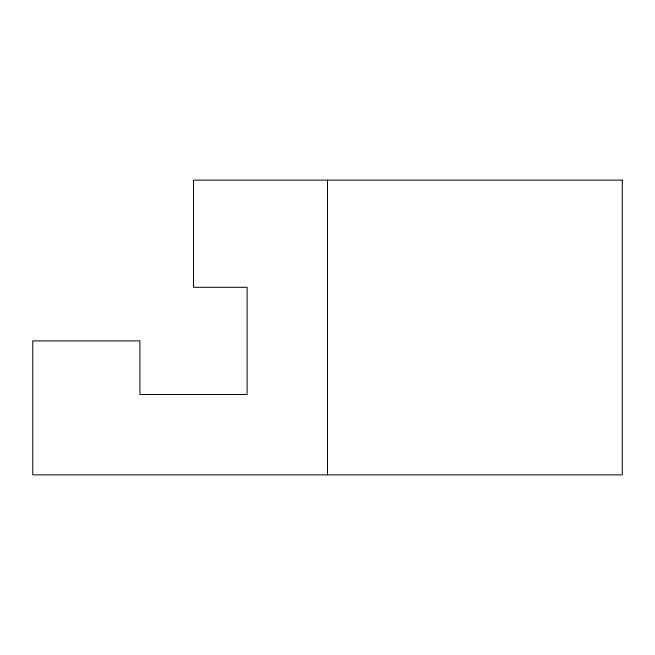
<?xml version="1.0" encoding="UTF-8"?>
<svg xmlns="http://www.w3.org/2000/svg" width="655" height="655" viewBox="0 0 655 655"><rect width="100%" height="100%" fill="white"/><g stroke="black" fill="none" stroke-linecap="round" stroke-linejoin="round"><path stroke-width="0.98" d="M327.5 180.125L327.5 474.875M622.25 180.125L193.52 180.125L193.52 287.308L247.115 287.308L247.115 394.49L139.933 394.49L139.933 340.895L32.75 340.895L32.75 474.875L622.25 474.875L622.25 180.125"/></g></svg>
